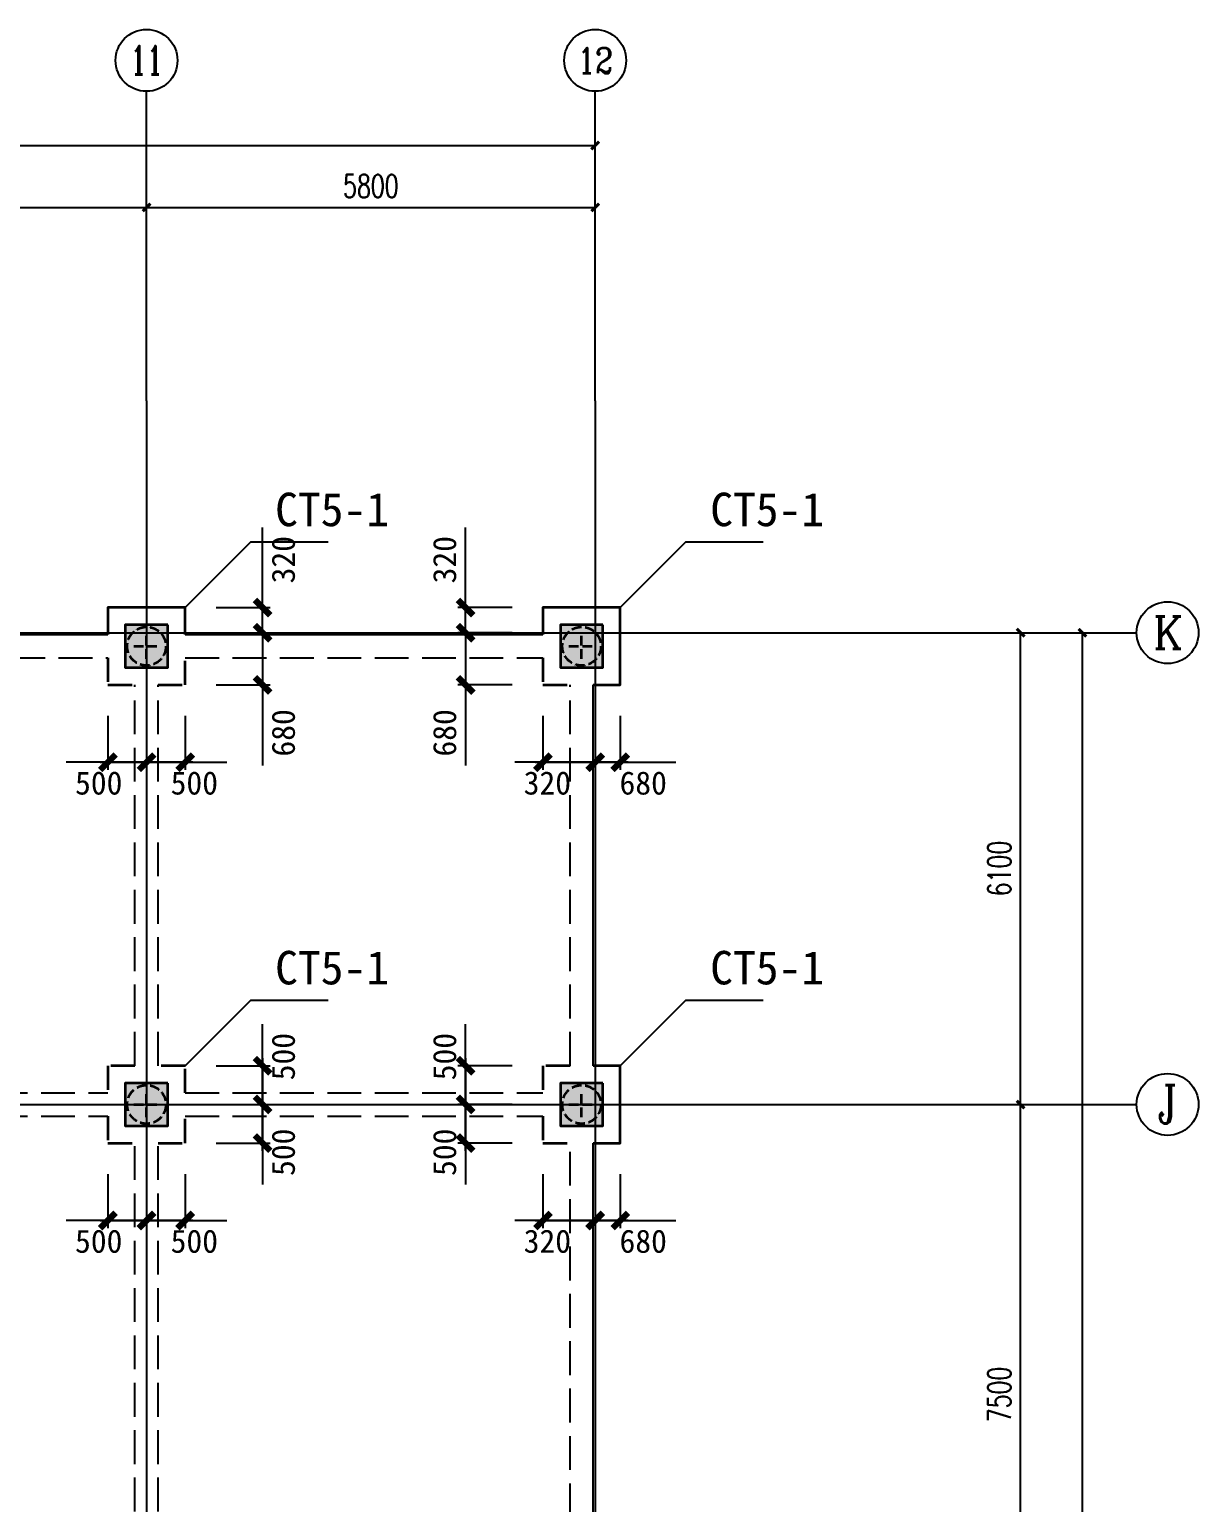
# Model space of a CAD drawing. Header units: millimetres. Extents: x -8252 to 341964, y -299084 to 206355.
# Drawn here: x 212120 to 227233, y 44969 to 64016 of the extents above; entities that cross this region are included whole.
import ezdxf
from ezdxf.enums import TextEntityAlignment as Align

# ---------------------------------------------------------------- set-up
doc = ezdxf.new("R2010")
doc.units = ezdxf.units.MM
doc.header["$LTSCALE"] = 500
doc.header["$PDMODE"] = 2
doc.header["$PDSIZE"] = 200
doc.linetypes.add('DASH', pattern=[0.35, 0.25, -0.1])
doc.linetypes.add('DASHDOT', pattern=[25.4, 12.7, -6.35, 0, -6.35])
for name, color, linetype in [('AXIS', 3, 'Continuous'), ('AXIS_TEXT', 7, 'Continuous'), ('dim____', 70, 'Continuous'), ('DOTE', 20, 'DASHDOT'), ('txt', 7, 'Continuous')]:
    doc.layers.add(name, color=color, linetype=linetype)
for name, color, linetype, lineweight in [('kz', 50, 'Continuous', 25), ('s117', 4, 'Continuous', 25), ('s121', 2, 'Continuous', 35), ('zkz', 200, 'Continuous', 35)]:
    doc.layers.add(name, color=color, linetype=linetype, lineweight=lineweight)
doc.styles.add('_TCH_AXIS', font='COMPLEX', dxfattribs={"bigfont": 'GBCBIG'})
doc.styles.add('_TCH_DIM_T3', font='SIMPLEX', dxfattribs={"width": 0.705882, "bigfont": 'GBCBIG'})
doc.styles.add('COMPLEX', font='COMPLEX')
doc.styles.add('宋体', font='')
doc.styles.get('宋体').set_extended_font_data('宋体')
doc.dimstyles.new('_TCH_ARCH&&100', dxfattribs={"dimtxt": 297.5, "dimasz": 100, "dimexe": 250, "dimexo": 300, "dimgap": 126.25, "dimtad": 1, "dimdec": 0, "dimzin": 0, "dimdsep": 46, "dimtxsty": '_TCH_DIM_T3', "dimblk": 'ARCHTICK', "dimcen": 0.09, "dimclrt": 7, "dimazin": 2, "dimtfac": 1, "dimtdec": 0, "dimtix": 1, "dimtmove": 2, "dimatfit": 3, "dimfxl": 100, "dimtolj": 1, "dimtzin": 0, "dimarcsym": 0})
doc.dimstyles.new('ISO-25', dxfattribs={"dimtxt": 2.5, "dimasz": 2.5, "dimexe": 1.25, "dimexo": 0.625, "dimtad": 1, "dimtxsty": 'Standard', "dimcen": 2.5, "dimadec": 0, "dimazin": 0, "dimtfac": 1, "dimtmove": 0, "dimatfit": 3, "dimfxl": 1, "dimarcsym": 0})

# ---------------------------------------------------------------- blocks, each defined once
blk = doc.blocks.new('_ArchTick')
at = {"color": 0, "linetype": 'ByBlock', "const_width": 0.4}
blk.add_lwpolyline([(-0.5, -0.5), (0.5, 0.5)], dxfattribs=at)
blk = doc.blocks.new('*D80')
at = {"layer": 'Defpoints', "color": 0, "transparency": 16777216}
for p in [(218758, 49616), (219433, 49616), (219433, 48616)]:
    blk.add_point(p, dxfattribs=at)
at = {"layer": 'dim____', "color": 0, "lineweight": -2, "transparency": 16777216}
for p, q in [((218758, 49216), (218758, 48516)), ((219433, 49216), (219433, 48516)), ((218658, 48616), (219433, 48616)), ((219433, 48616), (220475, 48616))]:
    blk.add_line(p, q, dxfattribs=at)
at = {"layer": 'dim____', "color": 0, "lineweight": -2, "transparency": 16777216, "xscale": 200, "yscale": 200, "zscale": 200, "rotation": 180}
blk.add_blockref('_ArchTick', (218758, 48616), dxfattribs=at)
at = {"layer": 'dim____', "color": 0, "lineweight": -2, "transparency": 16777216, "xscale": 200, "yscale": 200, "zscale": 200}
blk.add_blockref('_ArchTick', (219433, 48616), dxfattribs=at)
at = {"layer": 'dim____', "color": 7, "transparency": 16777216, "insert": (220054, 48346), "char_height": 300, "attachment_point": 5, "style": '宋体'}
blk.add_mtext('680', dxfattribs=at)
blk = doc.blocks.new('*D81')
at = {"layer": 'Defpoints', "color": 0, "transparency": 16777216}
for p in [(219433, 49616), (219758, 49616), (219433, 48616)]:
    blk.add_point(p, dxfattribs=at)
at = {"layer": 'dim____', "color": 0, "lineweight": -2, "transparency": 16777216}
for p, q in [((219433, 49216), (219433, 48516)), ((219758, 49216), (219758, 48516)), ((219433, 48616), (218396, 48616)), ((219858, 48616), (219433, 48616))]:
    blk.add_line(p, q, dxfattribs=at)
at = {"layer": 'dim____', "color": 0, "lineweight": -2, "transparency": 16777216, "xscale": 200, "yscale": 200, "zscale": 200, "rotation": 180}
blk.add_blockref('_ArchTick', (219433, 48616), dxfattribs=at)
at = {"layer": 'dim____', "color": 0, "lineweight": -2, "transparency": 16777216, "xscale": 200, "yscale": 200, "zscale": 200}
blk.add_blockref('_ArchTick', (219758, 48616), dxfattribs=at)
at = {"layer": 'dim____', "color": 7, "transparency": 16777216, "insert": (218815, 48346), "char_height": 300, "attachment_point": 5, "style": '宋体'}
blk.add_mtext('320', dxfattribs=at)
blk = doc.blocks.new('*D82')
at = {"layer": 'Defpoints', "color": 0, "transparency": 16777216}
for p in [(218758, 50616), (217758, 50116), (218758, 50116)]:
    blk.add_point(p, dxfattribs=at)
at = {"layer": 'dim____', "color": 0, "lineweight": -2, "transparency": 16777216}
for p, q in [((217758, 50716), (217758, 50116)), ((218358, 50616), (217658, 50616)), ((218358, 50116), (217658, 50116)), ((217758, 50116), (217758, 49080))]:
    blk.add_line(p, q, dxfattribs=at)
at = {"layer": 'dim____', "color": 0, "lineweight": -2, "transparency": 16777216, "xscale": 200, "yscale": 200, "zscale": 200}
for p, rotation in [((217758, 50616), 90), ((217758, 50116), 270)]:
    blk.add_blockref('_ArchTick', p, dxfattribs=dict(at, rotation=rotation))
at = {"layer": 'dim____', "color": 7, "transparency": 16777216, "insert": (217488, 49498), "char_height": 300, "attachment_point": 5, "rotation": 90, "style": '宋体'}
blk.add_mtext('500', dxfattribs=at)
blk = doc.blocks.new('*D83')
at = {"layer": 'Defpoints', "color": 0, "transparency": 16777216}
for p in [(217758, 50116), (218758, 50116), (218758, 49616)]:
    blk.add_point(p, dxfattribs=at)
at = {"layer": 'dim____', "color": 0, "lineweight": -2, "transparency": 16777216}
for p, q in [((217758, 50116), (217758, 51153)), ((218358, 50116), (217658, 50116)), ((217758, 49516), (217758, 50116)), ((218358, 49616), (217658, 49616))]:
    blk.add_line(p, q, dxfattribs=at)
at = {"layer": 'dim____', "color": 0, "lineweight": -2, "transparency": 16777216, "xscale": 200, "yscale": 200, "zscale": 200}
for p, rotation in [((217758, 50116), 90), ((217758, 49616), 270)]:
    blk.add_blockref('_ArchTick', p, dxfattribs=dict(at, rotation=rotation))
at = {"layer": 'dim____', "color": 7, "transparency": 16777216, "insert": (217488, 50735), "char_height": 300, "attachment_point": 5, "rotation": 90, "style": '宋体'}
blk.add_mtext('500', dxfattribs=at)
blk = doc.blocks.new('*D278')
at = {"layer": 'Defpoints', "color": 0, "transparency": 16777216}
for p in [(218758, 55541), (219433, 55541), (219433, 54541)]:
    blk.add_point(p, dxfattribs=at)
at = {"layer": 'dim____', "color": 0, "lineweight": -2, "transparency": 16777216}
for p, q in [((218758, 55141), (218758, 54441)), ((219433, 55141), (219433, 54441)), ((218658, 54541), (219433, 54541)), ((219433, 54541), (220475, 54541))]:
    blk.add_line(p, q, dxfattribs=at)
at = {"layer": 'dim____', "color": 0, "lineweight": -2, "transparency": 16777216, "xscale": 200, "yscale": 200, "zscale": 200, "rotation": 180}
blk.add_blockref('_ArchTick', (218758, 54541), dxfattribs=at)
at = {"layer": 'dim____', "color": 0, "lineweight": -2, "transparency": 16777216, "xscale": 200, "yscale": 200, "zscale": 200}
blk.add_blockref('_ArchTick', (219433, 54541), dxfattribs=at)
at = {"layer": 'dim____', "color": 7, "transparency": 16777216, "insert": (220054, 54271), "char_height": 300, "attachment_point": 5, "style": '宋体'}
blk.add_mtext('680', dxfattribs=at)
blk = doc.blocks.new('*D279')
at = {"layer": 'Defpoints', "color": 0, "transparency": 16777216}
for p in [(219433, 55541), (219758, 55541), (219433, 54541)]:
    blk.add_point(p, dxfattribs=at)
at = {"layer": 'dim____', "color": 0, "lineweight": -2, "transparency": 16777216}
for p, q in [((219433, 55141), (219433, 54441)), ((219758, 55141), (219758, 54441)), ((219433, 54541), (218396, 54541)), ((219858, 54541), (219433, 54541))]:
    blk.add_line(p, q, dxfattribs=at)
at = {"layer": 'dim____', "color": 0, "lineweight": -2, "transparency": 16777216, "xscale": 200, "yscale": 200, "zscale": 200, "rotation": 180}
blk.add_blockref('_ArchTick', (219433, 54541), dxfattribs=at)
at = {"layer": 'dim____', "color": 0, "lineweight": -2, "transparency": 16777216, "xscale": 200, "yscale": 200, "zscale": 200}
blk.add_blockref('_ArchTick', (219758, 54541), dxfattribs=at)
at = {"layer": 'dim____', "color": 7, "transparency": 16777216, "insert": (218815, 54271), "char_height": 300, "attachment_point": 5, "style": '宋体'}
blk.add_mtext('320', dxfattribs=at)
blk = doc.blocks.new('*D280')
at = {"layer": 'Defpoints', "color": 0, "transparency": 16777216}
for p in [(218758, 56541), (217758, 56216), (218758, 56216)]:
    blk.add_point(p, dxfattribs=at)
at = {"layer": 'dim____', "color": 0, "lineweight": -2, "transparency": 16777216}
for p, q in [((217758, 56541), (217758, 57578)), ((217758, 56216), (217758, 56641)), ((218358, 56541), (217658, 56541)), ((218358, 56216), (217658, 56216))]:
    blk.add_line(p, q, dxfattribs=at)
at = {"layer": 'dim____', "color": 0, "lineweight": -2, "transparency": 16777216, "xscale": 200, "yscale": 200, "zscale": 200}
for p, rotation in [((217758, 56541), 90), ((217758, 56216), 270)]:
    blk.add_blockref('_ArchTick', p, dxfattribs=dict(at, rotation=rotation))
at = {"layer": 'dim____', "color": 7, "transparency": 16777216, "insert": (217488, 57160), "char_height": 300, "attachment_point": 5, "rotation": 90, "style": '宋体'}
blk.add_mtext('320', dxfattribs=at)
blk = doc.blocks.new('*D281')
at = {"layer": 'Defpoints', "color": 0, "transparency": 16777216}
for p in [(217758, 56216), (218758, 56216), (218758, 55541)]:
    blk.add_point(p, dxfattribs=at)
at = {"layer": 'dim____', "color": 0, "lineweight": -2, "transparency": 16777216}
for p, q in [((218358, 56216), (217658, 56216)), ((217758, 56216), (217758, 55441)), ((218358, 55541), (217658, 55541)), ((217758, 55541), (217758, 54500))]:
    blk.add_line(p, q, dxfattribs=at)
at = {"layer": 'dim____', "color": 0, "lineweight": -2, "transparency": 16777216, "xscale": 200, "yscale": 200, "zscale": 200}
for p, rotation in [((217758, 56216), 90), ((217758, 55541), 270)]:
    blk.add_blockref('_ArchTick', p, dxfattribs=dict(at, rotation=rotation))
at = {"layer": 'dim____', "color": 7, "transparency": 16777216, "insert": (217488, 54921), "char_height": 300, "attachment_point": 5, "rotation": 90, "style": '宋体'}
blk.add_mtext('680', dxfattribs=at)
blk = doc.blocks.new('*D284')
at = {"layer": 'Defpoints', "color": 0, "transparency": 16777216}
for p in [(213133, 55541), (213633, 55541), (213633, 54541)]:
    blk.add_point(p, dxfattribs=at)
at = {"layer": 'dim____', "color": 0, "lineweight": -2, "transparency": 16777216}
for p, q in [((213133, 55141), (213133, 54441)), ((213633, 55141), (213633, 54441)), ((213033, 54541), (213633, 54541)), ((213633, 54541), (214670, 54541))]:
    blk.add_line(p, q, dxfattribs=at)
at = {"layer": 'dim____', "color": 0, "lineweight": -2, "transparency": 16777216, "xscale": 200, "yscale": 200, "zscale": 200, "rotation": 180}
blk.add_blockref('_ArchTick', (213133, 54541), dxfattribs=at)
at = {"layer": 'dim____', "color": 0, "lineweight": -2, "transparency": 16777216, "xscale": 200, "yscale": 200, "zscale": 200}
blk.add_blockref('_ArchTick', (213633, 54541), dxfattribs=at)
at = {"layer": 'dim____', "color": 7, "transparency": 16777216, "insert": (214251, 54271), "char_height": 300, "attachment_point": 5, "style": '宋体'}
blk.add_mtext('500', dxfattribs=at)
blk = doc.blocks.new('*D285')
at = {"layer": 'Defpoints', "color": 0, "transparency": 16777216}
for p in [(213633, 55541), (214133, 55541), (213633, 54541)]:
    blk.add_point(p, dxfattribs=at)
at = {"layer": 'dim____', "color": 0, "lineweight": -2, "transparency": 16777216}
for p, q in [((213633, 55141), (213633, 54441)), ((214133, 55141), (214133, 54441)), ((213633, 54541), (212596, 54541)), ((214233, 54541), (213633, 54541))]:
    blk.add_line(p, q, dxfattribs=at)
at = {"layer": 'dim____', "color": 0, "lineweight": -2, "transparency": 16777216, "xscale": 200, "yscale": 200, "zscale": 200, "rotation": 180}
blk.add_blockref('_ArchTick', (213633, 54541), dxfattribs=at)
at = {"layer": 'dim____', "color": 0, "lineweight": -2, "transparency": 16777216, "xscale": 200, "yscale": 200, "zscale": 200}
blk.add_blockref('_ArchTick', (214133, 54541), dxfattribs=at)
at = {"layer": 'dim____', "color": 7, "transparency": 16777216, "insert": (213015, 54271), "char_height": 300, "attachment_point": 5, "style": '宋体'}
blk.add_mtext('500', dxfattribs=at)
blk = doc.blocks.new('*D286')
at = {"layer": 'Defpoints', "color": 0, "transparency": 16777216}
for p in [(213133, 49616), (213633, 49616), (213633, 48616)]:
    blk.add_point(p, dxfattribs=at)
at = {"layer": 'dim____', "color": 0, "lineweight": -2, "transparency": 16777216}
for p, q in [((213133, 49216), (213133, 48516)), ((213633, 49216), (213633, 48516)), ((213033, 48616), (213633, 48616)), ((213633, 48616), (214670, 48616))]:
    blk.add_line(p, q, dxfattribs=at)
at = {"layer": 'dim____', "color": 0, "lineweight": -2, "transparency": 16777216, "xscale": 200, "yscale": 200, "zscale": 200, "rotation": 180}
blk.add_blockref('_ArchTick', (213133, 48616), dxfattribs=at)
at = {"layer": 'dim____', "color": 0, "lineweight": -2, "transparency": 16777216, "xscale": 200, "yscale": 200, "zscale": 200}
blk.add_blockref('_ArchTick', (213633, 48616), dxfattribs=at)
at = {"layer": 'dim____', "color": 7, "transparency": 16777216, "insert": (214251, 48346), "char_height": 300, "attachment_point": 5, "style": '宋体'}
blk.add_mtext('500', dxfattribs=at)
blk = doc.blocks.new('*D287')
at = {"layer": 'Defpoints', "color": 0, "transparency": 16777216}
for p in [(213633, 49616), (214133, 49616), (213633, 48616)]:
    blk.add_point(p, dxfattribs=at)
at = {"layer": 'dim____', "color": 0, "lineweight": -2, "transparency": 16777216}
for p, q in [((213633, 49216), (213633, 48516)), ((214133, 49216), (214133, 48516)), ((213633, 48616), (212596, 48616)), ((214233, 48616), (213633, 48616))]:
    blk.add_line(p, q, dxfattribs=at)
at = {"layer": 'dim____', "color": 0, "lineweight": -2, "transparency": 16777216, "xscale": 200, "yscale": 200, "zscale": 200, "rotation": 180}
blk.add_blockref('_ArchTick', (213633, 48616), dxfattribs=at)
at = {"layer": 'dim____', "color": 0, "lineweight": -2, "transparency": 16777216, "xscale": 200, "yscale": 200, "zscale": 200}
blk.add_blockref('_ArchTick', (214133, 48616), dxfattribs=at)
at = {"layer": 'dim____', "color": 7, "transparency": 16777216, "insert": (213015, 48346), "char_height": 300, "attachment_point": 5, "style": '宋体'}
blk.add_mtext('500', dxfattribs=at)
blk = doc.blocks.new('*D288')
at = {"layer": 'Defpoints', "color": 0, "transparency": 16777216}
for p in [(214133, 50116), (215133, 50116), (214133, 49616)]:
    blk.add_point(p, dxfattribs=at)
at = {"layer": 'dim____', "color": 0, "lineweight": -2, "transparency": 16777216}
for p, q in [((215133, 50116), (215133, 51153)), ((214533, 50116), (215233, 50116)), ((215133, 49516), (215133, 50116)), ((214533, 49616), (215233, 49616))]:
    blk.add_line(p, q, dxfattribs=at)
at = {"layer": 'dim____', "color": 0, "lineweight": -2, "transparency": 16777216, "xscale": 200, "yscale": 200, "zscale": 200}
for p, rotation in [((215133, 50116), 90), ((215133, 49616), 270)]:
    blk.add_blockref('_ArchTick', p, dxfattribs=dict(at, rotation=rotation))
at = {"layer": 'dim____', "color": 7, "transparency": 16777216, "insert": (215403, 50735), "char_height": 300, "attachment_point": 5, "rotation": 90, "style": '宋体'}
blk.add_mtext('500', dxfattribs=at)
blk = doc.blocks.new('*D289')
at = {"layer": 'Defpoints', "color": 0, "transparency": 16777216}
for p in [(214133, 50616), (214133, 50116), (215133, 50116)]:
    blk.add_point(p, dxfattribs=at)
at = {"layer": 'dim____', "color": 0, "lineweight": -2, "transparency": 16777216}
for p, q in [((215133, 50716), (215133, 50116)), ((214533, 50616), (215233, 50616)), ((214533, 50116), (215233, 50116)), ((215133, 50116), (215133, 49080))]:
    blk.add_line(p, q, dxfattribs=at)
at = {"layer": 'dim____', "color": 0, "lineweight": -2, "transparency": 16777216, "xscale": 200, "yscale": 200, "zscale": 200}
for p, rotation in [((215133, 50616), 90), ((215133, 50116), 270)]:
    blk.add_blockref('_ArchTick', p, dxfattribs=dict(at, rotation=rotation))
at = {"layer": 'dim____', "color": 7, "transparency": 16777216, "insert": (215403, 49498), "char_height": 300, "attachment_point": 5, "rotation": 90, "style": '宋体'}
blk.add_mtext('500', dxfattribs=at)
blk = doc.blocks.new('_AXISO')
blk.add_circle((0, 0), 0.5)
at = {"layer": 'AXIS_TEXT', "style": 'COMPLEX', "width": 1.041667}
blk.add_attdef('A', text='', height=0.56, dxfattribs=at).set_placement((-0.25, -0.28), (0.25, -0.28), align=Align.FIT)
blk = doc.blocks.new('*D855')
at = {"layer": 'AXIS', "color": 0, "lineweight": -2, "transparency": 16777216}
for p, q in [((146933, 59516), (146933, 62766)), ((219433, 59516), (219433, 62766)), ((146933, 62516), (219433, 62516))]:
    blk.add_line(p, q, dxfattribs=at)
at = {"layer": 'Defpoints', "color": 0, "transparency": 16777216}
for p in [(219433, 62516), (146933, 59216), (219433, 59216)]:
    blk.add_point(p, dxfattribs=at)
at = {"layer": 'AXIS', "color": 0, "lineweight": -2, "transparency": 16777216, "xscale": 100, "yscale": 100, "zscale": 100, "rotation": 180}
blk.add_blockref('_ArchTick', (146933, 62516), dxfattribs=at)
at = {"layer": 'AXIS', "color": 0, "lineweight": -2, "transparency": 16777216, "xscale": 100, "yscale": 100, "zscale": 100}
blk.add_blockref('_ArchTick', (219433, 62516), dxfattribs=at)
at = {"layer": 'AXIS', "color": 7, "transparency": 16777216, "insert": (183183, 62791), "char_height": 297.5, "attachment_point": 5, "style": '_TCH_DIM_T3'}
blk.add_mtext('\\A1;72500', dxfattribs=at)
blk = doc.blocks.new('*D865')
at = {"layer": 'AXIS', "color": 0, "lineweight": -2, "transparency": 16777216}
for p, q in [((207833, 59516), (207833, 61966)), ((213633, 59516), (213633, 61966)), ((207833, 61716), (213633, 61716))]:
    blk.add_line(p, q, dxfattribs=at)
at = {"layer": 'Defpoints', "color": 0, "transparency": 16777216}
for p in [(213633, 61716), (207833, 59216), (213633, 59216)]:
    blk.add_point(p, dxfattribs=at)
at = {"layer": 'AXIS', "color": 0, "lineweight": -2, "transparency": 16777216, "xscale": 100, "yscale": 100, "zscale": 100, "rotation": 180}
blk.add_blockref('_ArchTick', (207833, 61716), dxfattribs=at)
at = {"layer": 'AXIS', "color": 0, "lineweight": -2, "transparency": 16777216, "xscale": 100, "yscale": 100, "zscale": 100}
blk.add_blockref('_ArchTick', (213633, 61716), dxfattribs=at)
at = {"layer": 'AXIS', "color": 7, "transparency": 16777216, "insert": (210733, 61991), "char_height": 297.5, "attachment_point": 5, "style": '_TCH_DIM_T3'}
blk.add_mtext('\\A1;5800', dxfattribs=at)
blk = doc.blocks.new('*D866')
at = {"layer": 'AXIS', "color": 0, "lineweight": -2, "transparency": 16777216}
for p, q in [((213633, 59516), (213633, 61966)), ((219433, 59516), (219433, 61966)), ((213633, 61716), (219433, 61716))]:
    blk.add_line(p, q, dxfattribs=at)
at = {"layer": 'Defpoints', "color": 0, "transparency": 16777216}
for p in [(219433, 61716), (213633, 59216), (219433, 59216)]:
    blk.add_point(p, dxfattribs=at)
at = {"layer": 'AXIS', "color": 0, "lineweight": -2, "transparency": 16777216, "xscale": 100, "yscale": 100, "zscale": 100, "rotation": 180}
blk.add_blockref('_ArchTick', (213633, 61716), dxfattribs=at)
at = {"layer": 'AXIS', "color": 0, "lineweight": -2, "transparency": 16777216, "xscale": 100, "yscale": 100, "zscale": 100}
blk.add_blockref('_ArchTick', (219433, 61716), dxfattribs=at)
at = {"layer": 'AXIS', "color": 7, "transparency": 16777216, "insert": (216533, 61991), "char_height": 297.5, "attachment_point": 5, "style": '_TCH_DIM_T3'}
blk.add_mtext('\\A1;5800', dxfattribs=at)
blk = doc.blocks.new('*D879')
at = {"layer": 'AXIS', "color": 0, "lineweight": -2, "transparency": 16777216}
for p, q in [((222733, 56216), (225983, 56216)), ((225733, 1316), (225733, 56216)), ((222733, 1316), (225983, 1316))]:
    blk.add_line(p, q, dxfattribs=at)
at = {"layer": 'Defpoints', "color": 0, "transparency": 16777216}
for p in [(222433, 56216), (225733, 56216), (222433, 1316)]:
    blk.add_point(p, dxfattribs=at)
at = {"layer": 'AXIS', "color": 0, "lineweight": -2, "transparency": 16777216, "xscale": 100, "yscale": 100, "zscale": 100}
for p, rotation in [((225733, 56216), 90), ((225733, 1316), 270)]:
    blk.add_blockref('_ArchTick', p, dxfattribs=dict(at, rotation=rotation))
at = {"layer": 'AXIS', "color": 7, "transparency": 16777216, "insert": (225458, 28766), "char_height": 297.5, "attachment_point": 5, "rotation": 90, "style": '_TCH_DIM_T3'}
blk.add_mtext('\\A1;54900', dxfattribs=at)
blk = doc.blocks.new('*D887')
at = {"layer": 'AXIS', "color": 0, "lineweight": -2, "transparency": 16777216}
for p, q in [((222733, 50116), (225183, 50116)), ((224933, 42616), (224933, 50116)), ((222733, 42616), (225183, 42616))]:
    blk.add_line(p, q, dxfattribs=at)
at = {"layer": 'Defpoints', "color": 0, "transparency": 16777216}
for p in [(222433, 50116), (224933, 50116), (222433, 42616)]:
    blk.add_point(p, dxfattribs=at)
at = {"layer": 'AXIS', "color": 0, "lineweight": -2, "transparency": 16777216, "xscale": 100, "yscale": 100, "zscale": 100}
for p, rotation in [((224933, 50116), 90), ((224933, 42616), 270)]:
    blk.add_blockref('_ArchTick', p, dxfattribs=dict(at, rotation=rotation))
at = {"layer": 'AXIS', "color": 7, "transparency": 16777216, "insert": (224658, 46366), "char_height": 297.5, "attachment_point": 5, "rotation": 90, "style": '_TCH_DIM_T3'}
blk.add_mtext('\\A1;7500', dxfattribs=at)
blk = doc.blocks.new('*D888')
at = {"layer": 'AXIS', "color": 0, "lineweight": -2, "transparency": 16777216}
for p, q in [((222733, 56216), (225183, 56216)), ((224933, 50116), (224933, 56216)), ((222733, 50116), (225183, 50116))]:
    blk.add_line(p, q, dxfattribs=at)
at = {"layer": 'Defpoints', "color": 0, "transparency": 16777216}
for p in [(222433, 56216), (224933, 56216), (222433, 50116)]:
    blk.add_point(p, dxfattribs=at)
at = {"layer": 'AXIS', "color": 0, "lineweight": -2, "transparency": 16777216, "xscale": 100, "yscale": 100, "zscale": 100}
for p, rotation in [((224933, 56216), 90), ((224933, 50116), 270)]:
    blk.add_blockref('_ArchTick', p, dxfattribs=dict(at, rotation=rotation))
at = {"layer": 'AXIS', "color": 7, "transparency": 16777216, "insert": (224658, 53166), "char_height": 297.5, "attachment_point": 5, "rotation": 90, "style": '_TCH_DIM_T3'}
blk.add_mtext('\\A1;6100', dxfattribs=at)
blk = doc.blocks.new('*D1044')
at = {"layer": 'Defpoints', "color": 0, "transparency": 16777216}
for p in [(214133, 56216), (215133, 56216), (214133, 55541)]:
    blk.add_point(p, dxfattribs=at)
at = {"layer": 'dim____', "color": 0, "lineweight": -2, "transparency": 16777216}
for p, q in [((214533, 56216), (215233, 56216)), ((215133, 56216), (215133, 55441)), ((214533, 55541), (215233, 55541)), ((215133, 55541), (215133, 54500))]:
    blk.add_line(p, q, dxfattribs=at)
at = {"layer": 'dim____', "color": 0, "lineweight": -2, "transparency": 16777216, "xscale": 200, "yscale": 200, "zscale": 200}
for p, rotation in [((215133, 56216), 90), ((215133, 55541), 270)]:
    blk.add_blockref('_ArchTick', p, dxfattribs=dict(at, rotation=rotation))
at = {"layer": 'dim____', "color": 7, "transparency": 16777216, "insert": (215403, 54921), "char_height": 300, "attachment_point": 5, "rotation": 90, "style": '宋体'}
blk.add_mtext('680', dxfattribs=at)
blk = doc.blocks.new('*D1045')
at = {"layer": 'Defpoints', "color": 0, "transparency": 16777216}
for p in [(214133, 56541), (214133, 56216), (215133, 56216)]:
    blk.add_point(p, dxfattribs=at)
at = {"layer": 'dim____', "color": 0, "lineweight": -2, "transparency": 16777216}
for p, q in [((215133, 56541), (215133, 57578)), ((215133, 56216), (215133, 56641)), ((214533, 56541), (215233, 56541)), ((214533, 56216), (215233, 56216))]:
    blk.add_line(p, q, dxfattribs=at)
at = {"layer": 'dim____', "color": 0, "lineweight": -2, "transparency": 16777216, "xscale": 200, "yscale": 200, "zscale": 200}
for p, rotation in [((215133, 56541), 90), ((215133, 56216), 270)]:
    blk.add_blockref('_ArchTick', p, dxfattribs=dict(at, rotation=rotation))
at = {"layer": 'dim____', "color": 7, "transparency": 16777216, "insert": (215403, 57160), "char_height": 300, "attachment_point": 5, "rotation": 90, "style": '宋体'}
blk.add_mtext('320', dxfattribs=at)

msp = doc.modelspace()

# ---------------------------------------------------------------- hatches: boundary and pattern name
at = {"layer": 'kz'}
h = msp.add_hatch(color=52, dxfattribs=at)
h.dxf.hatch_style = 1
h.paths.add_polyline_path([(213908.088, 56316.423), (213358.088, 56316.423), (213358.088, 55766.423), (213908.088, 55766.423)])
h = msp.add_hatch(color=52, dxfattribs=at)
h.dxf.hatch_style = 1
h.paths.add_polyline_path([(219533.088, 56316.423), (218983.088, 56316.423), (218983.088, 55766.423), (219533.088, 55766.423)])
h = msp.add_hatch(color=52, dxfattribs=at)
h.dxf.hatch_style = 1
h.paths.add_polyline_path([(213908.088, 50391.423), (213358.088, 50391.423), (213358.088, 49841.423), (213908.088, 49841.423)])
h = msp.add_hatch(color=52, dxfattribs=at)
h.dxf.hatch_style = 1
h.paths.add_polyline_path([(219533.088, 50391.423), (218983.088, 50391.423), (218983.088, 49841.423), (219533.088, 49841.423)])

# ---------------------------------------------------------------- linework, layer by layer
at = {"layer": 'AXIS'}
for p, q in [((213633.088, 59216.423), (213633.088, 63216.423)), ((219433.088, 59216.423), (219433.088, 63216.423)), ((222433.088, 56216.423), (226433.088, 56216.423)), ((222433.088, 50116.423), (226433.088, 50116.423))]:
    msp.add_line(p, q, dxfattribs=at)
at = {"layer": 'DOTE', "ltscale": 5}
for p, q in [((213633.088, 59216.423), (213633.088, -2133.577)), ((219433.088, 59216.423), (219433.088, -2133.577)), ((143483.088, 56216.423), (222433.088, 56216.423)), ((143483.088, 50116.423), (222433.088, 50116.423))]:
    msp.add_line(p, q, dxfattribs=at)
at = {"layer": 'kz', "lineweight": 35}
for points in [[(213908.088, 56316.423), (213358.088, 56316.423), (213358.088, 55766.423), (213908.088, 55766.423)], [(219533.088, 56316.423), (218983.088, 56316.423), (218983.088, 55766.423), (219533.088, 55766.423)], [(213908.088, 50391.423), (213358.088, 50391.423), (213358.088, 49841.423), (213908.088, 49841.423)], [(219533.088, 50391.423), (218983.088, 50391.423), (218983.088, 49841.423), (219533.088, 49841.423)]]:
    msp.add_lwpolyline(points, close=True, dxfattribs=at)
at = {"layer": 's117'}
for p, q in [((208208.088, 56191.423), (213133.088, 56191.423)), ((214133.088, 56191.423), (218758.088, 56191.423)), ((219408.088, 50616.423), (219408.088, 55541.423)), ((219408.088, 42941.423), (219408.088, 49616.423))]:
    msp.add_line(p, q, dxfattribs=at)
at = {"layer": 's117', "linetype": 'DASH', "ltscale": 3.5}
for p, q in [((208208.088, 55891.423), (213133.088, 55891.423)), ((214133.088, 55891.423), (218758.088, 55891.423)), ((213483.088, 50616.423), (213483.088, 55541.423)), ((213783.088, 50616.423), (213783.088, 55541.423)), ((219108.088, 50616.423), (219108.088, 55541.423)), ((209208.088, 50266.423), (213133.088, 50266.423)), ((214133.088, 50266.423), (218758.088, 50266.423)), ((209208.088, 49966.423), (213133.088, 49966.423)), ((214133.088, 49966.423), (218758.088, 49966.423)), ((213483.088, 43016.423), (213483.088, 49616.423)), ((213783.088, 43016.423), (213783.088, 49616.423)), ((219108.088, 42941.423), (219108.088, 49616.423))]:
    msp.add_line(p, q, dxfattribs=at)
at = {"layer": 's121'}
for points in [[(214133.088, 56191.423), (214133.088, 56541.423), (213133.088, 56541.423), (213133.088, 56191.423)], [(219408.088, 55541.423), (219758.088, 55541.423), (219758.088, 56541.423), (218758.088, 56541.423), (218758.088, 56191.423)], [(219408.088, 49616.423), (219758.088, 49616.423), (219758.088, 50616.423), (219408.088, 50616.423)]]:
    msp.add_lwpolyline(points, dxfattribs=at)
at = {"layer": 's121', "linetype": 'DASH', "ltscale": 2.5}
for points in [[(213133.088, 55891.423), (213133.088, 55541.423), (213483.088, 55541.423)], [(213783.088, 55541.423), (214133.088, 55541.423), (214133.088, 55891.423)], [(218758.088, 55891.423), (218758.088, 55541.423), (219108.088, 55541.423)], [(213483.088, 50616.423), (213133.088, 50616.423), (213133.088, 50266.423)], [(214133.088, 50266.423), (214133.088, 50616.423), (213783.088, 50616.423)], [(219108.088, 50616.423), (218758.088, 50616.423), (218758.088, 50266.423)], [(213133.088, 49966.423), (213133.088, 49616.423), (213483.088, 49616.423)], [(213783.088, 49616.423), (214133.088, 49616.423), (214133.088, 49966.423)], [(218758.088, 49966.423), (218758.088, 49616.423), (219108.088, 49616.423)]]:
    msp.add_lwpolyline(points, dxfattribs=at)
at = {"layer": 'txt'}
for points in [[(214133.088, 56541.423), (214981.616, 57389.951), (215981.616, 57389.951)], [(219758.088, 56541.423), (220606.616, 57389.951), (221606.616, 57389.951)], [(214133.088, 50616.423), (214981.616, 51464.951), (215981.616, 51464.951)], [(219758.088, 50616.423), (220606.616, 51464.951), (221606.616, 51464.951)]]:
    msp.add_lwpolyline(points, dxfattribs=at)
at = {"layer": 'zkz', "linetype": 'DASH'}
for p, q in [((213633.088, 55876.423), (213633.088, 56206.423)), ((219258.088, 55876.423), (219258.088, 56206.423)), ((213468.088, 56041.423), (213798.088, 56041.423)), ((219093.088, 56041.423), (219423.088, 56041.423)), ((213468.088, 50116.423), (213798.088, 50116.423)), ((213633.088, 49951.423), (213633.088, 50281.423)), ((219093.088, 50116.423), (219423.088, 50116.423)), ((219258.088, 49951.423), (219258.088, 50281.423))]:
    msp.add_line(p, q, dxfattribs=at)
for centre in [(213633.088, 56041.423), (219258.088, 56041.423), (213633.088, 50116.423), (219258.088, 50116.423)]:
    msp.add_circle(centre, 250, dxfattribs=at)

# ---------------------------------------------------------------- block references
at = {"layer": 'AXIS'}
ref = msp.add_blockref('_AXISO', (213633.088, 63616.423), dxfattribs=dict(at, xscale=800, yscale=800, zscale=800))
ref.add_attrib('A', '11', dxfattribs={"layer": 'AXIS_TEXT', "height": 368.7626, "style": '_TCH_AXIS'}).set_placement((213422.367, 63432.042), (213843.81, 63432.042), align=Align.FIT)
ref = msp.add_blockref('_AXISO', (219433.088, 63616.423), dxfattribs=dict(at, xscale=800, yscale=800, zscale=800))
ref.add_attrib('A', '12', dxfattribs={"layer": 'AXIS_TEXT', "height": 328.4455, "style": '_TCH_AXIS'}).set_placement((219206.304, 63452.201), (219659.872, 63452.201), align=Align.FIT)
ref = msp.add_blockref('_AXISO', (226833.088, 56216.423), dxfattribs=dict(at, xscale=800, yscale=800, zscale=800))
ref.add_attrib('A', 'K', dxfattribs={"layer": 'AXIS_TEXT', "height": 415.26, "style": '_TCH_AXIS'}).set_placement((226645.232, 56008.793), (227020.944, 56008.793), align=Align.FIT)
ref = msp.add_blockref('_AXISO', (226833.088, 50116.423), dxfattribs=dict(at, xscale=800, yscale=800, zscale=800))
ref.add_attrib('A', 'J', dxfattribs={"layer": 'AXIS_TEXT', "height": 496.066, "style": '_TCH_AXIS'}).set_placement((226703.166, 49868.39), (226963.01, 49868.39), align=Align.FIT)

# ---------------------------------------------------------------- texts
at = {"layer": 'txt', "char_height": 433, "width": 1000, "attachment_point": 5}
for insert in [(216031.778, 57806.684), (221656.778, 57806.684), (216031.778, 51881.684), (221656.778, 51881.684)]:
    msp.add_mtext('CT5-1', dxfattribs=dict(at, insert=insert))

# ---------------------------------------------------------------- dimensions: what is measured, and where the dimension line sits
at = {"layer": 'AXIS'}
for p1, p2, distance, picture, middle in [((146933.088, 59216.423), (219433.088, 59216.423), 3300, '*D855', (183183.088, 62791.423)), ((207833.088, 59216.423), (213633.088, 59216.423), 2500, '*D865', (210733.088, 61991.423)), ((213633.088, 59216.423), (219433.088, 59216.423), 2500, '*D866', (216533.088, 61991.423)), ((222433.088, 1316.423), (222433.088, 56216.423), -3300, '*D879', (225458.088, 28766.423)), ((222433.088, 50116.423), (222433.088, 56216.423), -2500, '*D888', (224658.088, 53166.423)), ((222433.088, 42616.423), (222433.088, 50116.423), -2500, '*D887', (224658.088, 46366.423))]:
    dim = msp.add_aligned_dim(p1=p1, p2=p2, distance=distance, dimstyle='_TCH_ARCH&&100', dxfattribs=at)
    dim.commit()
    dim.dimension.update_dxf_attribs({"geometry": picture, "text_midpoint": middle})
at = {"layer": 'dim____'}
for base, p1, p2, angle, picture, middle in [((215133.088, 56216.423), (214133.088, 56541.423), (214133.088, 56216.423), 270, '*D1045', (215133.088, 57159.747)), ((217758.088, 56216.423), (218758.088, 56541.423), (218758.088, 56216.423), 270, '*D280', (217758.088, 57159.747)), ((215133.088, 56216.423), (214133.088, 55541.423), (214133.088, 56216.423), 90, '*D1044', (215133.088, 54920.585)), ((217758.088, 56216.423), (218758.088, 55541.423), (218758.088, 56216.423), 90, '*D281', (217758.088, 54920.585))]:
    dim = msp.add_linear_dim(base=base, p1=p1, p2=p2, angle=angle, dimstyle='ISO-25', override={"dimtxt": 300, "dimasz": 200, "dimexe": 100, "dimexo": 400, "dimgap": 120, "dimtad": 2, "dimrnd": 10, "dimtxsty": '宋体', "dimblk1": 'ArchTick', "dimblk2": 'ArchTick', "dimsah": 1, "dimdle": 100, "dimclrt": 7}, dxfattribs=at)
    dim.commit()
    dim.dimension.update_dxf_attribs({"geometry": picture, "text_midpoint": middle, "dimtype": 161})
for p1, p2, distance, picture, middle in [((214133.088, 55541.423), (213633.088, 55541.423), 1000, '*D285', (213014.764, 54271.423)), ((213133.088, 55541.423), (213633.088, 55541.423), -1000, '*D284', (214251.412, 54271.423)), ((219758.088, 55541.423), (219433.088, 55541.423), 1000, '*D279', (218814.764, 54271.423)), ((218758.088, 55541.423), (219433.088, 55541.423), -1000, '*D278', (220053.926, 54271.423)), ((214133.088, 49616.423), (214133.088, 50116.423), -1000, '*D288', (215403.088, 50734.747)), ((218758.088, 49616.423), (218758.088, 50116.423), 1000, '*D83', (217488.088, 50734.747)), ((214133.088, 50616.423), (214133.088, 50116.423), 1000, '*D289', (215403.088, 49498.099)), ((218758.088, 50616.423), (218758.088, 50116.423), -1000, '*D82', (217488.088, 49498.099)), ((214133.088, 49616.423), (213633.088, 49616.423), 1000, '*D287', (213014.764, 48346.423)), ((213133.088, 49616.423), (213633.088, 49616.423), -1000, '*D286', (214251.412, 48346.423)), ((219758.088, 49616.423), (219433.088, 49616.423), 1000, '*D81', (218814.764, 48346.423)), ((218758.088, 49616.423), (219433.088, 49616.423), -1000, '*D80', (220053.926, 48346.423))]:
    dim = msp.add_aligned_dim(p1=p1, p2=p2, distance=distance, dimstyle='ISO-25', override={"dimtxt": 300, "dimasz": 200, "dimexe": 100, "dimexo": 400, "dimgap": 120, "dimtad": 2, "dimrnd": 10, "dimtxsty": '宋体', "dimblk1": 'ArchTick', "dimblk2": 'ArchTick', "dimsah": 1, "dimdle": 100, "dimclrt": 7}, dxfattribs=at)
    dim.commit()
    dim.dimension.update_dxf_attribs({"geometry": picture, "text_midpoint": middle})

doc.saveas('drawing.dxf')
